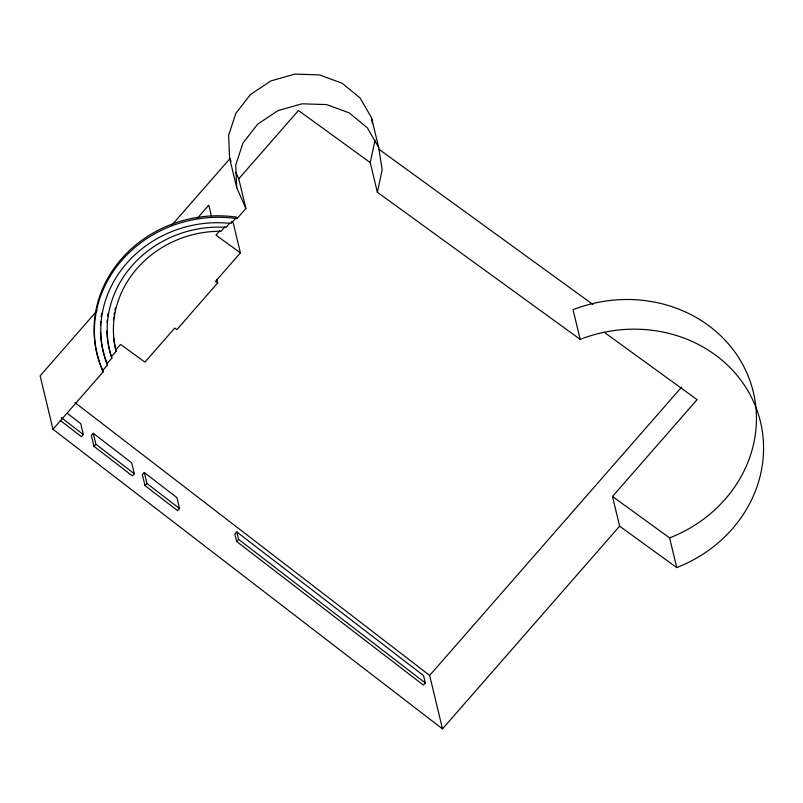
<?xml version="1.0" encoding="UTF-8"?>
<svg xmlns="http://www.w3.org/2000/svg" width="803" height="803" viewBox="0 0 803 803"><rect width="100%" height="100%" fill="white"/><g stroke="black" fill="none" stroke-linecap="round" stroke-linejoin="round"><path stroke-width="1.2" d="M605.332 333.094L697.094 399.663L612.498 496.475L619.625 526.156L676.748 567.591A135.747 123.622 -13.5 0 0 754.649 404.17A135.747 123.622 -13.5 0 0 580.188 339.368L377.37 192.258L370.243 162.567L375.051 140.093M377.37 192.258L382.178 169.774L378.665 147.421L371.538 117.73L360.115 98.026L342.078 83.191L319.453 74.91L294.801 74.117L270.912 80.912L250.486 94.513L235.831 113.384L228.604 135.396L229.608 158.061L236.734 187.751L245.879 208.509L237.005 218.657A119.316 108.656 -13.5 0 0 121.865 260.302A119.316 108.656 -13.5 0 0 103.125 371.879L52.978 429.274L442.493 728.883L619.625 526.156M97.113 310.651L40.15 375.834L52.978 429.274M171.41 225.623L230.019 158.552M197.267 218.356L208.79 205.166L211.38 215.957M245.879 208.509L238.752 178.818L298.455 110.503L370.243 162.567M103.125 371.879L102.774 370.404L107.472 365.014L107.12 363.528L111.818 358.148L111.466 356.673L116.174 351.282L115.813 349.807L120.52 344.417L144.952 362.143L174.743 328.036L176.901 329.601L217.723 282.877L216.89 279.404M219.912 230.672L215.997 235.159L240.428 252.875L215.575 281.321L217.723 282.877M224.97 226.767L221.056 231.254A103.045 93.841 -13.5 0 0 116.174 351.282M230.029 222.863L226.115 227.359A107.431 97.836 -13.5 0 0 111.818 358.148M235.871 218.075L231.174 223.455A112.611 102.553 -13.5 0 0 107.472 365.014M442.493 728.883L429.665 675.443L681.516 387.217M67.301 413.314L80.722 423.643L83.351 434.564L81.404 436.671L60.305 420.441M93.289 433.309L91.341 435.417L93.971 446.338L132.425 475.918L134.372 473.81L131.742 462.889L93.289 433.309L95.908 444.23L134.372 473.81M93.971 446.338L95.908 444.23M144.309 472.545L142.362 474.653L144.992 485.584L177.583 510.658L179.531 508.55L176.911 497.629L144.309 472.545L146.929 483.476L179.531 508.55M144.992 485.584L146.929 483.476M236.825 531.957L234.888 534.065L236.664 541.493L423.372 685.1L425.309 682.992L423.532 675.574L236.825 531.957L238.611 539.385L425.309 682.992M236.664 541.493L238.611 539.385M235.54 217.844L237.005 218.657L236.654 217.171A119.316 108.656 -13.5 0 0 121.504 258.817A119.316 108.656 -13.5 0 0 102.774 370.394M378.976 149.288L593.005 304.538M612.498 496.475L669.622 537.91L676.748 567.591M231.274 221.467L233.221 222.883L240.428 252.875M74.93 402.584L429.665 675.443M61.289 417.6L83.351 434.564M378.665 147.421L367.242 127.707L349.205 112.872L326.58 104.591L301.928 103.808L278.039 110.593L257.612 124.194L242.958 143.064L235.731 165.087L236.734 187.751M229.608 158.061L231.053 161.343M235.871 172.264L238.752 178.818M580.188 339.368L573.061 309.687A135.747 123.622 -13.5 0 1 747.523 374.479A135.747 123.622 -13.5 0 1 669.622 537.91M371.538 117.73L372.462 123.612M115.813 349.807A103.045 93.841 -13.5 0 1 113.474 336.728M113.444 319.775A103.045 93.841 -13.5 0 1 113.715 317.346M114.046 314.927A103.045 93.841 -13.5 0 1 114.458 312.508M114.919 310.099A103.045 93.841 -13.5 0 1 115.461 307.7M111.466 356.673A107.431 97.836 -13.5 0 1 107.923 342.208M107.732 340.994A107.431 97.836 -13.5 0 1 106.869 331.077M107.01 322.364A107.431 97.836 -13.5 0 1 107.211 319.865M107.632 316.121A107.431 97.836 -13.5 0 1 107.993 313.632M107.12 363.528A112.611 102.553 -13.5 0 1 100.485 332.312M100.485 325.175A112.611 102.553 -13.5 0 1 100.686 321.591M101.168 316.824A112.611 102.553 -13.5 0 1 101.68 313.25"/></g></svg>
